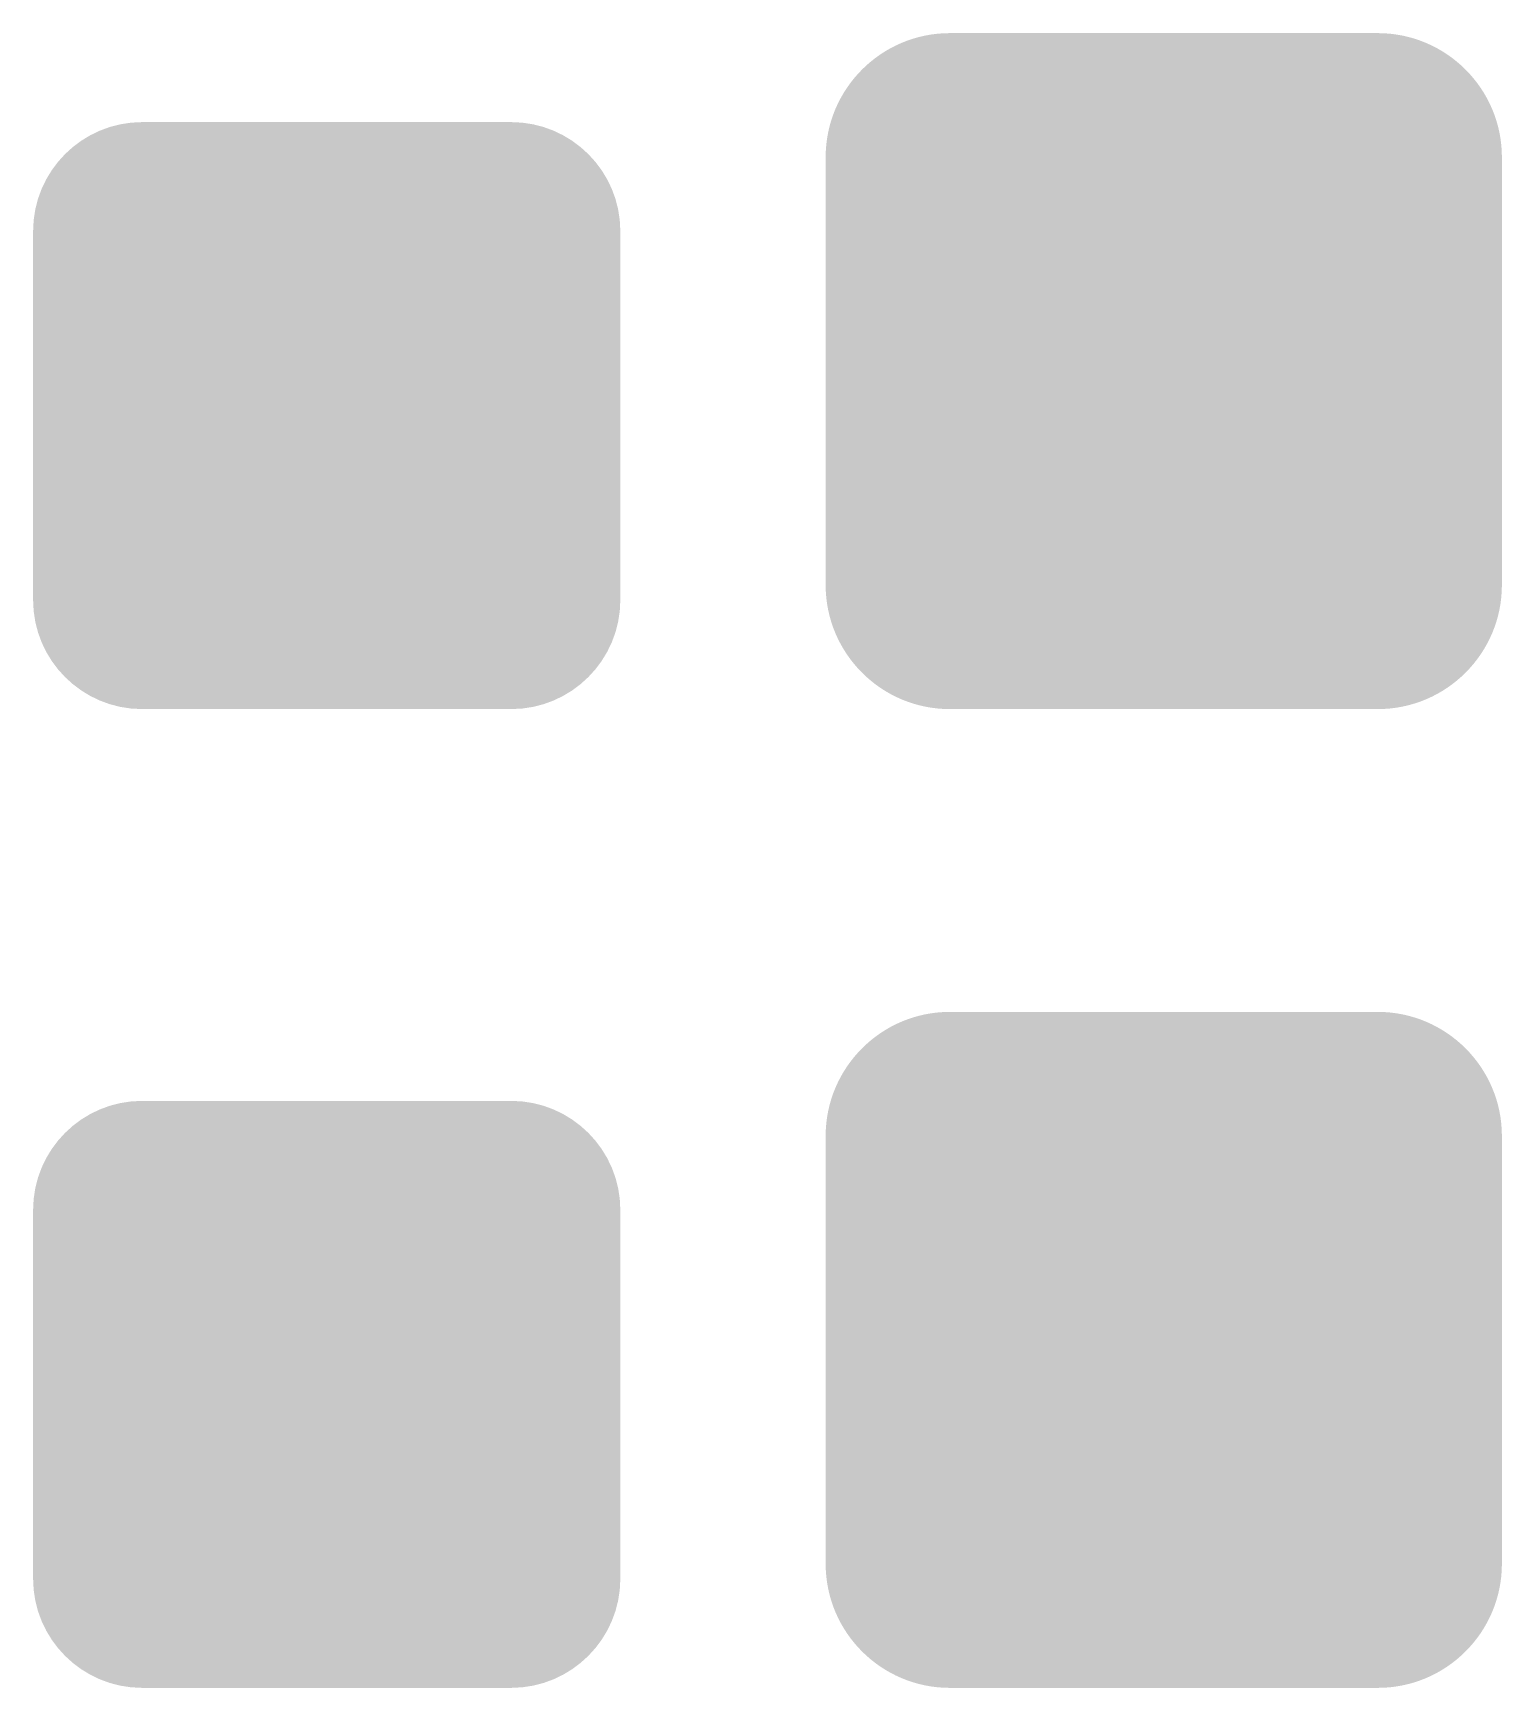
# Model space of a CAD drawing. Header units: millimetres. Extents: x 5277 to 6029, y 2052 to 2709.
# Drawn here: x 5277 to 5293.5, y 2337.63 to 2356.23 of the extents above; entities that cross this region are included whole.
import ezdxf

# ---------------------------------------------------------------- set-up
doc = ezdxf.new("R2010")
doc.units = ezdxf.units.MM
doc.layers.add('Education', color=7, linetype='CONTINUOUS', true_color=0x000000)

# ---------------------------------------------------------------- blocks, each defined once
blk = doc.blocks.new('602010115_сущ_мз')
at = {"layer": 'Education', "linetype": 'Continuous'}
h = blk.add_hatch(color=256, dxfattribs=at)
edge = h.paths.add_edge_path()
edge.add_spline(control_points=[(0, 0), (0, 0.675), (0.55, 1.225), (1.225, 1.225)], knot_values=[-1, -1, -1, -1, 0, 0, 0, 0], degree=3, periodic=0)
edge.add_line((1.225, 1.225), (5.372, 1.225))
edge.add_spline(control_points=[(5.372, 1.225), (6.047, 1.225), (6.598, 0.675), (6.598, 0)], knot_values=[-1, -1, -1, -1, 0, 0, 0, 0], degree=3, periodic=0)
edge.add_line((6.598, 0), (6.598, -4.147))
edge.add_spline(control_points=[(6.598, -4.147), (6.598, -4.822), (6.047, -5.372), (5.372, -5.372)], knot_values=[-1, -1, -1, -1, 0, 0, 0, 0], degree=3, periodic=0)
edge.add_line((5.372, -5.372), (1.225, -5.372))
edge.add_spline(control_points=[(1.225, -5.372), (0.55, -5.372), (0, -4.822), (0, -4.147)], knot_values=[-1, -1, -1, -1, 0, 0, 0, 0], degree=3, periodic=0)
edge.add_line((0, -4.147), (0, 0))
edge = h.paths.add_edge_path(flags=16)
edge.add_spline(control_points=[(0.313, -4.147), (0.313, -4.652), (0.72, -5.059), (1.225, -5.059)], knot_values=[-1, -1, -1, -1, 0, 0, 0, 0], degree=3, periodic=0)
edge.add_line((1.225, -5.059), (5.372, -5.059))
edge.add_spline(control_points=[(5.372, -5.059), (5.878, -5.059), (6.285, -4.652), (6.285, -4.147)], knot_values=[-1, -1, -1, -1, 0, 0, 0, 0], degree=3, periodic=0)
edge.add_line((6.285, -4.147), (6.285, 0))
edge.add_spline(control_points=[(6.285, 0), (6.285, 0.505), (5.878, 0.912), (5.372, 0.912)], knot_values=[-1, -1, -1, -1, 0, 0, 0, 0], degree=3, periodic=0)
edge.add_line((5.372, 0.912), (1.225, 0.912))
edge.add_spline(control_points=[(1.225, 0.912), (0.72, 0.912), (0.313, 0.505), (0.313, 0)], knot_values=[-1, -1, -1, -1, 0, 0, 0, 0], degree=3, periodic=0)
edge.add_line((0.313, 0), (0.313, -4.147))
at = {"layer": 'Education', "linetype": 'Continuous', "true_color": 0xffffff}
h = blk.add_hatch(color=7, dxfattribs=at)
edge = h.paths.add_edge_path()
edge.add_line((0.313, 0), (0.313, -4.147))
edge.add_spline(control_points=[(0.313, -4.147), (0.313, -4.652), (0.72, -5.059), (1.225, -5.059)], knot_values=[-1, -1, -1, -1, 0, 0, 0, 0], degree=3, periodic=0)
edge.add_line((1.225, -5.059), (5.372, -5.059))
edge.add_spline(control_points=[(5.372, -5.059), (5.878, -5.059), (6.285, -4.652), (6.285, -4.147)], knot_values=[-1, -1, -1, -1, 0, 0, 0, 0], degree=3, periodic=0)
edge.add_line((6.285, -4.147), (6.285, 0))
edge.add_spline(control_points=[(6.285, 0), (6.285, 0.505), (5.878, 0.912), (5.372, 0.912)], knot_values=[-1, -1, -1, -1, 0, 0, 0, 0], degree=3, periodic=0)
edge.add_line((5.372, 0.912), (1.225, 0.912))
edge.add_spline(control_points=[(1.225, 0.912), (0.72, 0.912), (0.313, 0.505), (0.313, 0)], knot_values=[-1, -1, -1, -1, 0, 0, 0, 0], degree=3, periodic=0)
at = {"layer": 'Education', "linetype": 'Continuous'}
h = blk.add_hatch(color=256, dxfattribs=at)
h.paths.add_polyline_path([(1.051, -1.734), (1.051, -1.687), (1.085, -1.608), (1.119, -1.576), (1.152, -1.544), (1.233, -1.512), (1.28, -1.512), (1.327, -1.512), (1.407, -1.544), (1.439, -1.576), (1.471, -1.608), (1.503, -1.687), (1.503, -1.734), (1.503, -3.148), (5.097, -3.148), (5.097, -2.333), (5.097, -2.286), (5.129, -2.207), (5.161, -2.175), (5.193, -2.143), (5.273, -2.111), (5.32, -2.111), (5.367, -2.111), (5.448, -2.143), (5.481, -2.175), (5.515, -2.207), (5.549, -2.286), (5.549, -2.333), (5.549, -4.326), (5.097, -4.326), (5.097, -3.693), (1.503, -3.693), (1.503, -4.326), (1.051, -4.326)])
h.paths.add_polyline_path([(3.266, 0.104), (3.273, 0.104), (3.28, 0.104), (3.287, 0.104), (3.297, 0.104), (3.3, 0.104), (3.334, 0.104), (5.899, -0.475), (5.949, -0.485), (6, -0.546), (6, -0.596), (6, -0.6), (5.998, -0.608), (5.996, -0.613), (5.995, -0.618), (5.993, -0.627), (5.993, -0.63), (5.966, -0.744), (5.956, -0.792), (5.888, -0.839), (5.831, -0.839), (5.828, -0.839), (5.819, -0.839), (5.814, -0.839), (5.809, -0.839), (5.804, -0.839), (3.3, -0.273), (0.796, -0.839), (0.791, -0.839), (0.786, -0.839), (0.781, -0.839), (0.772, -0.839), (0.769, -0.839), (0.712, -0.839), (0.644, -0.792), (0.634, -0.744), (0.607, -0.63), (0.607, -0.627), (0.605, -0.618), (0.604, -0.613), (0.602, -0.608), (0.6, -0.6), (0.6, -0.596), (0.6, -0.546), (0.651, -0.485), (0.701, -0.475)])
h.paths.add_polyline_path([(2.923, -2.124), (3.239, -2.124), (4.667, -2.124), (4.731, -2.124), (4.842, -2.17), (4.889, -2.215), (4.936, -2.261), (4.983, -2.374), (4.983, -2.441), (4.983, -3.067), (2.923, -3.067)])
h.paths.add_polyline_path([(2.479, -2.252), (2.479, -2.215), (2.507, -2.151), (2.536, -2.124), (2.565, -2.098), (2.63, -2.071), (2.667, -2.071), (2.704, -2.071), (2.768, -2.098), (2.795, -2.124), (2.822, -2.151), (2.849, -2.215), (2.849, -2.252), (2.849, -2.865), (2.849, -2.902), (2.822, -2.968), (2.795, -2.996), (2.768, -3.025), (2.704, -3.054), (2.667, -3.054), (1.758, -3.054), (1.721, -3.054), (1.657, -3.025), (1.63, -2.996), (1.604, -2.968), (1.577, -2.902), (1.577, -2.865), (1.577, -2.828), (1.604, -2.764), (1.63, -2.737), (1.657, -2.71), (1.721, -2.683), (1.758, -2.683), (2.479, -2.683)])
h.paths.add_polyline_path([(1.597, -2.219), (1.597, -2.131), (1.657, -1.983), (1.718, -1.923), (1.779, -1.862), (1.923, -1.801), (2.007, -1.801), (2.092, -1.801), (2.236, -1.862), (2.297, -1.923), (2.358, -1.983), (2.418, -2.131), (2.418, -2.219), (2.418, -2.303), (2.359, -2.448), (2.3, -2.508), (2.241, -2.569), (2.095, -2.629), (2.007, -2.629), (1.92, -2.629), (1.773, -2.569), (1.715, -2.508), (1.656, -2.448), (1.597, -2.303)])
blk = doc.blocks.new('602010115_сущ_рз')
at = {"layer": 'Education', "linetype": 'Continuous'}
h = blk.add_hatch(color=256, dxfattribs=at)
edge = h.paths.add_edge_path()
edge.add_spline(control_points=[(-0.095, -0.169), (-0.095, 0.599), (0.531, 1.225), (1.3, 1.225)], knot_values=[-1, -1, -1, -1, 0, 0, 0, 0], degree=3, periodic=0)
edge.add_line((1.3, 1.225), (6.108, 1.225))
edge.add_spline(control_points=[(6.108, 1.225), (6.877, 1.225), (7.503, 0.599), (7.503, -0.169)], knot_values=[-1, -1, -1, -1, 0, 0, 0, 0], degree=3, periodic=0)
edge.add_line((7.503, -0.169), (7.503, -4.978))
edge.add_spline(control_points=[(7.503, -4.978), (7.503, -5.747), (6.877, -6.372), (6.108, -6.372)], knot_values=[-1, -1, -1, -1, 0, 0, 0, 0], degree=3, periodic=0)
edge.add_line((6.108, -6.372), (1.3, -6.372))
edge.add_spline(control_points=[(1.3, -6.372), (0.531, -6.372), (-0.095, -5.747), (-0.095, -4.978)], knot_values=[-1, -1, -1, -1, 0, 0, 0, 0], degree=3, periodic=0)
edge.add_line((-0.095, -4.978), (-0.095, -0.169))
edge = h.paths.add_edge_path(flags=16)
edge.add_spline(control_points=[(0.218, -4.978), (0.218, -5.577), (0.701, -6.059), (1.3, -6.059)], knot_values=[-1, -1, -1, -1, 0, 0, 0, 0], degree=3, periodic=0)
edge.add_line((1.3, -6.059), (6.108, -6.059))
edge.add_spline(control_points=[(6.108, -6.059), (6.707, -6.059), (7.19, -5.577), (7.19, -4.978)], knot_values=[-1, -1, -1, -1, 0, 0, 0, 0], degree=3, periodic=0)
edge.add_line((7.19, -4.978), (7.19, -0.169))
edge.add_spline(control_points=[(7.19, -0.169), (7.19, 0.43), (6.707, 0.912), (6.108, 0.912)], knot_values=[-1, -1, -1, -1, 0, 0, 0, 0], degree=3, periodic=0)
edge.add_line((6.108, 0.912), (1.3, 0.912))
edge.add_spline(control_points=[(1.3, 0.912), (0.701, 0.912), (0.218, 0.43), (0.218, -0.169)], knot_values=[-1, -1, -1, -1, 0, 0, 0, 0], degree=3, periodic=0)
edge.add_line((0.218, -0.169), (0.218, -4.978))
at = {"layer": 'Education', "linetype": 'Continuous', "true_color": 0xffffff}
h = blk.add_hatch(color=7, dxfattribs=at)
edge = h.paths.add_edge_path()
edge.add_spline(control_points=[(0.218, -4.978), (0.218, -5.577), (0.701, -6.059), (1.3, -6.059)], knot_values=[-1, -1, -1, -1, 0, 0, 0, 0], degree=3, periodic=0)
edge.add_line((1.3, -6.059), (6.108, -6.059))
edge.add_spline(control_points=[(6.108, -6.059), (6.707, -6.059), (7.19, -5.577), (7.19, -4.978)], knot_values=[-1, -1, -1, -1, 0, 0, 0, 0], degree=3, periodic=0)
edge.add_line((7.19, -4.978), (7.19, -0.169))
edge.add_spline(control_points=[(7.19, -0.169), (7.19, 0.43), (6.707, 0.912), (6.108, 0.912)], knot_values=[-1, -1, -1, -1, 0, 0, 0, 0], degree=3, periodic=0)
edge.add_line((6.108, 0.912), (1.3, 0.912))
edge.add_spline(control_points=[(1.3, 0.912), (0.701, 0.912), (0.218, 0.43), (0.218, -0.169)], knot_values=[-1, -1, -1, -1, 0, 0, 0, 0], degree=3, periodic=0)
edge.add_line((0.218, -0.169), (0.218, -4.978))
at = {"layer": 'Education', "linetype": 'Continuous'}
h = blk.add_hatch(color=256, dxfattribs=at)
edge = h.paths.add_edge_path()
edge.add_line((0.426, -0.513), (0.426, -4.634))
edge.add_spline(control_points=[(0.426, -4.634), (0.426, -5.305), (0.973, -5.852), (1.644, -5.852)], knot_values=[0, 0, 0, 0, 1, 1, 1, 1], degree=3, periodic=0)
edge.add_line((1.644, -5.852), (5.765, -5.852))
edge.add_spline(control_points=[(5.765, -5.852), (6.435, -5.852), (6.983, -5.305), (6.983, -4.634)], knot_values=[0, 0, 0, 0, 1, 1, 1, 1], degree=3, periodic=0)
edge.add_line((6.983, -4.634), (6.983, -0.513))
edge.add_spline(control_points=[(6.983, -0.513), (6.983, 0.158), (6.435, 0.705), (5.765, 0.705)], knot_values=[0, 0, 0, 0, 1, 1, 1, 1], degree=3, periodic=0)
edge.add_line((5.765, 0.705), (1.644, 0.705))
edge.add_spline(control_points=[(1.644, 0.705), (0.973, 0.705), (0.426, 0.158), (0.426, -0.513)], knot_values=[0, 0, 0, 0, 1, 1, 1, 1], degree=3, periodic=0)
edge = h.paths.add_edge_path(flags=16)
edge.add_spline(control_points=[(0.737, -4.634), (0.737, -5.136), (1.142, -5.541), (1.644, -5.541)], knot_values=[-1, -1, -1, -1, 0, 0, 0, 0], degree=3, periodic=0)
edge.add_line((1.644, -5.541), (5.765, -5.541))
edge.add_spline(control_points=[(5.765, -5.541), (6.267, -5.541), (6.671, -5.136), (6.671, -4.634)], knot_values=[-1, -1, -1, -1, 0, 0, 0, 0], degree=3, periodic=0)
edge.add_line((6.671, -4.634), (6.671, -0.513))
edge.add_spline(control_points=[(6.671, -0.513), (6.671, -0.011), (6.267, 0.394), (5.765, 0.394)], knot_values=[-1, -1, -1, -1, 0, 0, 0, 0], degree=3, periodic=0)
edge.add_line((5.765, 0.394), (1.644, 0.394))
edge.add_spline(control_points=[(1.644, 0.394), (1.142, 0.394), (0.737, -0.011), (0.737, -0.513)], knot_values=[-1, -1, -1, -1, 0, 0, 0, 0], degree=3, periodic=0)
edge.add_line((0.737, -0.513), (0.737, -4.634))
h = blk.add_hatch(color=256, dxfattribs=at)
h.paths.add_polyline_path([(1.438, -2.247), (1.438, -2.2), (1.472, -2.121), (1.505, -2.089), (1.539, -2.057), (1.62, -2.025), (1.667, -2.025), (1.714, -2.025), (1.793, -2.057), (1.825, -2.089), (1.857, -2.121), (1.889, -2.2), (1.889, -2.247), (1.889, -3.661), (5.484, -3.661), (5.484, -2.846), (5.484, -2.799), (5.516, -2.72), (5.548, -2.688), (5.58, -2.656), (5.659, -2.624), (5.706, -2.624), (5.753, -2.624), (5.834, -2.656), (5.868, -2.688), (5.901, -2.72), (5.935, -2.799), (5.935, -2.846), (5.935, -4.839), (5.484, -4.839), (5.484, -4.206), (1.889, -4.206), (1.889, -4.839), (1.438, -4.839)])
h.paths.add_polyline_path([(3.653, -0.409), (3.66, -0.409), (3.666, -0.409), (3.673, -0.409), (3.683, -0.409), (3.687, -0.409), (3.72, -0.409), (6.285, -0.988), (6.336, -0.998), (6.386, -1.059), (6.386, -1.109), (6.386, -1.113), (6.385, -1.121), (6.383, -1.126), (6.381, -1.131), (6.379, -1.14), (6.379, -1.143), (6.353, -1.257), (6.342, -1.305), (6.275, -1.352), (6.218, -1.352), (6.215, -1.352), (6.206, -1.352), (6.201, -1.352), (6.196, -1.352), (6.191, -1.352), (3.687, -0.786), (1.182, -1.352), (1.177, -1.352), (1.172, -1.352), (1.167, -1.352), (1.159, -1.352), (1.155, -1.352), (1.098, -1.352), (1.031, -1.305), (1.021, -1.257), (0.994, -1.143), (0.994, -1.14), (0.992, -1.131), (0.99, -1.126), (0.989, -1.121), (0.987, -1.113), (0.987, -1.109), (0.987, -1.059), (1.038, -0.998), (1.088, -0.988)])
h.paths.add_polyline_path([(3.31, -2.637), (3.626, -2.637), (5.053, -2.637), (5.117, -2.637), (5.228, -2.683), (5.275, -2.728), (5.323, -2.774), (5.37, -2.887), (5.37, -2.954), (5.37, -3.58), (3.31, -3.58)])
h.paths.add_polyline_path([(2.865, -2.765), (2.865, -2.728), (2.894, -2.664), (2.923, -2.637), (2.951, -2.611), (3.017, -2.584), (3.054, -2.584), (3.091, -2.584), (3.155, -2.611), (3.182, -2.637), (3.209, -2.664), (3.236, -2.728), (3.236, -2.765), (3.236, -3.378), (3.236, -3.415), (3.209, -3.481), (3.182, -3.509), (3.155, -3.538), (3.091, -3.566), (3.054, -3.566), (2.145, -3.566), (2.108, -3.566), (2.044, -3.538), (2.017, -3.509), (1.99, -3.481), (1.963, -3.415), (1.963, -3.378), (1.963, -3.341), (1.99, -3.277), (2.017, -3.25), (2.044, -3.223), (2.108, -3.196), (2.145, -3.196), (2.865, -3.196)])
h.paths.add_polyline_path([(1.983, -2.732), (1.983, -2.644), (2.044, -2.496), (2.105, -2.435), (2.165, -2.375), (2.31, -2.314), (2.394, -2.314), (2.478, -2.314), (2.623, -2.375), (2.684, -2.435), (2.744, -2.496), (2.805, -2.644), (2.805, -2.732), (2.805, -2.816), (2.746, -2.961), (2.687, -3.021), (2.628, -3.082), (2.482, -3.142), (2.394, -3.142), (2.307, -3.142), (2.16, -3.082), (2.101, -3.021), (2.042, -2.961), (1.983, -2.816)])
blk = doc.blocks.new('602010115_план_мз')
at = {"layer": 'Education', "linetype": 'Continuous'}
h = blk.add_hatch(color=256, dxfattribs=at)
edge = h.paths.add_edge_path()
edge.add_spline(control_points=[(0, 0), (0, 0.675), (0.55, 1.225), (1.225, 1.225)], knot_values=[-1, -1, -1, -1, 0, 0, 0, 0], degree=3, periodic=0)
edge.add_line((1.225, 1.225), (5.372, 1.225))
edge.add_spline(control_points=[(5.372, 1.225), (6.047, 1.225), (6.598, 0.675), (6.598, 0)], knot_values=[-1, -1, -1, -1, 0, 0, 0, 0], degree=3, periodic=0)
edge.add_line((6.598, 0), (6.598, -4.147))
edge.add_spline(control_points=[(6.598, -4.147), (6.598, -4.822), (6.047, -5.372), (5.372, -5.372)], knot_values=[-1, -1, -1, -1, 0, 0, 0, 0], degree=3, periodic=0)
edge.add_line((5.372, -5.372), (1.225, -5.372))
edge.add_spline(control_points=[(1.225, -5.372), (0.55, -5.372), (0, -4.822), (0, -4.147)], knot_values=[-1, -1, -1, -1, 0, 0, 0, 0], degree=3, periodic=0)
edge.add_line((0, -4.147), (0, 0))
edge = h.paths.add_edge_path(flags=16)
edge.add_spline(control_points=[(0.313, -4.147), (0.313, -4.652), (0.72, -5.059), (1.225, -5.059)], knot_values=[-1, -1, -1, -1, 0, 0, 0, 0], degree=3, periodic=0)
edge.add_line((1.225, -5.059), (5.372, -5.059))
edge.add_spline(control_points=[(5.372, -5.059), (5.878, -5.059), (6.285, -4.652), (6.285, -4.147)], knot_values=[-1, -1, -1, -1, 0, 0, 0, 0], degree=3, periodic=0)
edge.add_line((6.285, -4.147), (6.285, 0))
edge.add_spline(control_points=[(6.285, 0), (6.285, 0.505), (5.878, 0.912), (5.372, 0.912)], knot_values=[-1, -1, -1, -1, 0, 0, 0, 0], degree=3, periodic=0)
edge.add_line((5.372, 0.912), (1.225, 0.912))
edge.add_spline(control_points=[(1.225, 0.912), (0.72, 0.912), (0.313, 0.505), (0.313, 0)], knot_values=[-1, -1, -1, -1, 0, 0, 0, 0], degree=3, periodic=0)
edge.add_line((0.313, 0), (0.313, -4.147))
at = {"layer": 'Education', "linetype": 'Continuous', "true_color": 0xff0000}
h = blk.add_hatch(color=1, dxfattribs=at)
edge = h.paths.add_edge_path()
edge.add_line((0.313, 0), (0.313, -4.147))
edge.add_spline(control_points=[(0.313, -4.147), (0.313, -4.652), (0.72, -5.059), (1.225, -5.059)], knot_values=[-1, -1, -1, -1, 0, 0, 0, 0], degree=3, periodic=0)
edge.add_line((1.225, -5.059), (5.372, -5.059))
edge.add_spline(control_points=[(5.372, -5.059), (5.878, -5.059), (6.285, -4.652), (6.285, -4.147)], knot_values=[-1, -1, -1, -1, 0, 0, 0, 0], degree=3, periodic=0)
edge.add_line((6.285, -4.147), (6.285, 0))
edge.add_spline(control_points=[(6.285, 0), (6.285, 0.505), (5.878, 0.912), (5.372, 0.912)], knot_values=[-1, -1, -1, -1, 0, 0, 0, 0], degree=3, periodic=0)
edge.add_line((5.372, 0.912), (1.225, 0.912))
edge.add_spline(control_points=[(1.225, 0.912), (0.72, 0.912), (0.313, 0.505), (0.313, 0)], knot_values=[-1, -1, -1, -1, 0, 0, 0, 0], degree=3, periodic=0)
at = {"layer": 'Education', "linetype": 'Continuous'}
h = blk.add_hatch(color=256, dxfattribs=at)
h.paths.add_polyline_path([(1.051, -1.734), (1.051, -1.687), (1.085, -1.608), (1.119, -1.576), (1.152, -1.544), (1.233, -1.512), (1.28, -1.512), (1.327, -1.512), (1.407, -1.544), (1.439, -1.576), (1.471, -1.608), (1.503, -1.687), (1.503, -1.734), (1.503, -3.148), (5.097, -3.148), (5.097, -2.333), (5.097, -2.286), (5.129, -2.207), (5.161, -2.175), (5.193, -2.143), (5.273, -2.111), (5.32, -2.111), (5.367, -2.111), (5.448, -2.143), (5.481, -2.175), (5.515, -2.207), (5.549, -2.286), (5.549, -2.333), (5.549, -4.326), (5.097, -4.326), (5.097, -3.693), (1.503, -3.693), (1.503, -4.326), (1.051, -4.326)])
h.paths.add_polyline_path([(3.266, 0.104), (3.273, 0.104), (3.28, 0.104), (3.287, 0.104), (3.297, 0.104), (3.3, 0.104), (3.334, 0.104), (5.899, -0.475), (5.949, -0.485), (6, -0.546), (6, -0.596), (6, -0.6), (5.998, -0.608), (5.996, -0.613), (5.995, -0.618), (5.993, -0.627), (5.993, -0.63), (5.966, -0.744), (5.956, -0.792), (5.888, -0.839), (5.831, -0.839), (5.828, -0.839), (5.819, -0.839), (5.814, -0.839), (5.809, -0.839), (5.804, -0.839), (3.3, -0.273), (0.796, -0.839), (0.791, -0.839), (0.786, -0.839), (0.781, -0.839), (0.772, -0.839), (0.769, -0.839), (0.712, -0.839), (0.644, -0.792), (0.634, -0.744), (0.607, -0.63), (0.607, -0.627), (0.605, -0.618), (0.604, -0.613), (0.602, -0.608), (0.6, -0.6), (0.6, -0.596), (0.6, -0.546), (0.651, -0.485), (0.701, -0.475)])
h.paths.add_polyline_path([(2.923, -2.124), (3.239, -2.124), (4.667, -2.124), (4.731, -2.124), (4.842, -2.17), (4.889, -2.215), (4.936, -2.261), (4.983, -2.374), (4.983, -2.441), (4.983, -3.067), (2.923, -3.067)])
h.paths.add_polyline_path([(2.479, -2.252), (2.479, -2.215), (2.507, -2.151), (2.536, -2.124), (2.565, -2.098), (2.63, -2.071), (2.667, -2.071), (2.704, -2.071), (2.768, -2.098), (2.795, -2.124), (2.822, -2.151), (2.849, -2.215), (2.849, -2.252), (2.849, -2.865), (2.849, -2.902), (2.822, -2.968), (2.795, -2.996), (2.768, -3.025), (2.704, -3.054), (2.667, -3.054), (1.758, -3.054), (1.721, -3.054), (1.657, -3.025), (1.63, -2.996), (1.604, -2.968), (1.577, -2.902), (1.577, -2.865), (1.577, -2.828), (1.604, -2.764), (1.63, -2.737), (1.657, -2.71), (1.721, -2.683), (1.758, -2.683), (2.479, -2.683)])
h.paths.add_polyline_path([(1.597, -2.219), (1.597, -2.131), (1.657, -1.983), (1.718, -1.923), (1.779, -1.862), (1.923, -1.801), (2.007, -1.801), (2.092, -1.801), (2.236, -1.862), (2.297, -1.923), (2.358, -1.983), (2.418, -2.131), (2.418, -2.219), (2.418, -2.303), (2.359, -2.448), (2.3, -2.508), (2.241, -2.569), (2.095, -2.629), (2.007, -2.629), (1.92, -2.629), (1.773, -2.569), (1.715, -2.508), (1.656, -2.448), (1.597, -2.303)])
blk = doc.blocks.new('602010115_план_рз')
at = {"layer": 'Education', "linetype": 'Continuous'}
h = blk.add_hatch(color=256, dxfattribs=at)
edge = h.paths.add_edge_path()
edge.add_spline(control_points=[(-0.095, -0.169), (-0.095, 0.599), (0.531, 1.225), (1.3, 1.225)], knot_values=[-1, -1, -1, -1, 0, 0, 0, 0], degree=3, periodic=0)
edge.add_line((1.3, 1.225), (6.108, 1.225))
edge.add_spline(control_points=[(6.108, 1.225), (6.877, 1.225), (7.503, 0.599), (7.503, -0.169)], knot_values=[-1, -1, -1, -1, 0, 0, 0, 0], degree=3, periodic=0)
edge.add_line((7.503, -0.169), (7.503, -4.978))
edge.add_spline(control_points=[(7.503, -4.978), (7.503, -5.747), (6.877, -6.372), (6.108, -6.372)], knot_values=[-1, -1, -1, -1, 0, 0, 0, 0], degree=3, periodic=0)
edge.add_line((6.108, -6.372), (1.3, -6.372))
edge.add_spline(control_points=[(1.3, -6.372), (0.531, -6.372), (-0.095, -5.747), (-0.095, -4.978)], knot_values=[-1, -1, -1, -1, 0, 0, 0, 0], degree=3, periodic=0)
edge.add_line((-0.095, -4.978), (-0.095, -0.169))
edge = h.paths.add_edge_path(flags=16)
edge.add_spline(control_points=[(0.218, -4.978), (0.218, -5.577), (0.701, -6.059), (1.3, -6.059)], knot_values=[-1, -1, -1, -1, 0, 0, 0, 0], degree=3, periodic=0)
edge.add_line((1.3, -6.059), (6.108, -6.059))
edge.add_spline(control_points=[(6.108, -6.059), (6.707, -6.059), (7.19, -5.577), (7.19, -4.978)], knot_values=[-1, -1, -1, -1, 0, 0, 0, 0], degree=3, periodic=0)
edge.add_line((7.19, -4.978), (7.19, -0.169))
edge.add_spline(control_points=[(7.19, -0.169), (7.19, 0.43), (6.707, 0.912), (6.108, 0.912)], knot_values=[-1, -1, -1, -1, 0, 0, 0, 0], degree=3, periodic=0)
edge.add_line((6.108, 0.912), (1.3, 0.912))
edge.add_spline(control_points=[(1.3, 0.912), (0.701, 0.912), (0.218, 0.43), (0.218, -0.169)], knot_values=[-1, -1, -1, -1, 0, 0, 0, 0], degree=3, periodic=0)
edge.add_line((0.218, -0.169), (0.218, -4.978))
at = {"layer": 'Education', "linetype": 'Continuous', "true_color": 0xff0000}
h = blk.add_hatch(color=1, dxfattribs=at)
edge = h.paths.add_edge_path()
edge.add_spline(control_points=[(0.218, -4.978), (0.218, -5.577), (0.701, -6.059), (1.3, -6.059)], knot_values=[-1, -1, -1, -1, 0, 0, 0, 0], degree=3, periodic=0)
edge.add_line((1.3, -6.059), (6.108, -6.059))
edge.add_spline(control_points=[(6.108, -6.059), (6.707, -6.059), (7.19, -5.577), (7.19, -4.978)], knot_values=[-1, -1, -1, -1, 0, 0, 0, 0], degree=3, periodic=0)
edge.add_line((7.19, -4.978), (7.19, -0.169))
edge.add_spline(control_points=[(7.19, -0.169), (7.19, 0.43), (6.707, 0.912), (6.108, 0.912)], knot_values=[-1, -1, -1, -1, 0, 0, 0, 0], degree=3, periodic=0)
edge.add_line((6.108, 0.912), (1.3, 0.912))
edge.add_spline(control_points=[(1.3, 0.912), (0.701, 0.912), (0.218, 0.43), (0.218, -0.169)], knot_values=[-1, -1, -1, -1, 0, 0, 0, 0], degree=3, periodic=0)
edge.add_line((0.218, -0.169), (0.218, -4.978))
at = {"layer": 'Education', "linetype": 'Continuous'}
h = blk.add_hatch(color=256, dxfattribs=at)
edge = h.paths.add_edge_path()
edge.add_line((0.426, -0.513), (0.426, -4.634))
edge.add_spline(control_points=[(0.426, -4.634), (0.426, -5.305), (0.973, -5.852), (1.644, -5.852)], knot_values=[0, 0, 0, 0, 1, 1, 1, 1], degree=3, periodic=0)
edge.add_line((1.644, -5.852), (5.765, -5.852))
edge.add_spline(control_points=[(5.765, -5.852), (6.435, -5.852), (6.983, -5.305), (6.983, -4.634)], knot_values=[0, 0, 0, 0, 1, 1, 1, 1], degree=3, periodic=0)
edge.add_line((6.983, -4.634), (6.983, -0.513))
edge.add_spline(control_points=[(6.983, -0.513), (6.983, 0.158), (6.435, 0.705), (5.765, 0.705)], knot_values=[0, 0, 0, 0, 1, 1, 1, 1], degree=3, periodic=0)
edge.add_line((5.765, 0.705), (1.644, 0.705))
edge.add_spline(control_points=[(1.644, 0.705), (0.973, 0.705), (0.426, 0.158), (0.426, -0.513)], knot_values=[0, 0, 0, 0, 1, 1, 1, 1], degree=3, periodic=0)
edge = h.paths.add_edge_path(flags=16)
edge.add_spline(control_points=[(0.737, -4.634), (0.737, -5.136), (1.142, -5.541), (1.644, -5.541)], knot_values=[-1, -1, -1, -1, 0, 0, 0, 0], degree=3, periodic=0)
edge.add_line((1.644, -5.541), (5.765, -5.541))
edge.add_spline(control_points=[(5.765, -5.541), (6.267, -5.541), (6.671, -5.136), (6.671, -4.634)], knot_values=[-1, -1, -1, -1, 0, 0, 0, 0], degree=3, periodic=0)
edge.add_line((6.671, -4.634), (6.671, -0.513))
edge.add_spline(control_points=[(6.671, -0.513), (6.671, -0.011), (6.267, 0.394), (5.765, 0.394)], knot_values=[-1, -1, -1, -1, 0, 0, 0, 0], degree=3, periodic=0)
edge.add_line((5.765, 0.394), (1.644, 0.394))
edge.add_spline(control_points=[(1.644, 0.394), (1.142, 0.394), (0.737, -0.011), (0.737, -0.513)], knot_values=[-1, -1, -1, -1, 0, 0, 0, 0], degree=3, periodic=0)
edge.add_line((0.737, -0.513), (0.737, -4.634))
h = blk.add_hatch(color=256, dxfattribs=at)
h.paths.add_polyline_path([(1.438, -2.247), (1.438, -2.2), (1.472, -2.121), (1.505, -2.089), (1.539, -2.057), (1.62, -2.025), (1.667, -2.025), (1.714, -2.025), (1.793, -2.057), (1.825, -2.089), (1.857, -2.121), (1.889, -2.2), (1.889, -2.247), (1.889, -3.661), (5.484, -3.661), (5.484, -2.846), (5.484, -2.799), (5.516, -2.72), (5.548, -2.688), (5.58, -2.656), (5.659, -2.624), (5.706, -2.624), (5.753, -2.624), (5.834, -2.656), (5.868, -2.688), (5.901, -2.72), (5.935, -2.799), (5.935, -2.846), (5.935, -4.839), (5.484, -4.839), (5.484, -4.206), (1.889, -4.206), (1.889, -4.839), (1.438, -4.839)])
h.paths.add_polyline_path([(3.653, -0.409), (3.66, -0.409), (3.666, -0.409), (3.673, -0.409), (3.683, -0.409), (3.687, -0.409), (3.72, -0.409), (6.285, -0.988), (6.336, -0.998), (6.386, -1.059), (6.386, -1.109), (6.386, -1.113), (6.385, -1.121), (6.383, -1.126), (6.381, -1.131), (6.379, -1.14), (6.379, -1.143), (6.353, -1.257), (6.342, -1.305), (6.275, -1.352), (6.218, -1.352), (6.215, -1.352), (6.206, -1.352), (6.201, -1.352), (6.196, -1.352), (6.191, -1.352), (3.687, -0.786), (1.182, -1.352), (1.177, -1.352), (1.172, -1.352), (1.167, -1.352), (1.159, -1.352), (1.155, -1.352), (1.098, -1.352), (1.031, -1.305), (1.021, -1.257), (0.994, -1.143), (0.994, -1.14), (0.992, -1.131), (0.99, -1.126), (0.989, -1.121), (0.987, -1.113), (0.987, -1.109), (0.987, -1.059), (1.038, -0.998), (1.088, -0.988)])
h.paths.add_polyline_path([(3.31, -2.637), (3.626, -2.637), (5.053, -2.637), (5.117, -2.637), (5.228, -2.683), (5.275, -2.728), (5.323, -2.774), (5.37, -2.887), (5.37, -2.954), (5.37, -3.58), (3.31, -3.58)])
h.paths.add_polyline_path([(2.865, -2.765), (2.865, -2.728), (2.894, -2.664), (2.923, -2.637), (2.951, -2.611), (3.017, -2.584), (3.054, -2.584), (3.091, -2.584), (3.155, -2.611), (3.182, -2.637), (3.209, -2.664), (3.236, -2.728), (3.236, -2.765), (3.236, -3.378), (3.236, -3.415), (3.209, -3.481), (3.182, -3.509), (3.155, -3.538), (3.091, -3.566), (3.054, -3.566), (2.145, -3.566), (2.108, -3.566), (2.044, -3.538), (2.017, -3.509), (1.99, -3.481), (1.963, -3.415), (1.963, -3.378), (1.963, -3.341), (1.99, -3.277), (2.017, -3.25), (2.044, -3.223), (2.108, -3.196), (2.145, -3.196), (2.865, -3.196)])
h.paths.add_polyline_path([(1.983, -2.732), (1.983, -2.644), (2.044, -2.496), (2.105, -2.435), (2.165, -2.375), (2.31, -2.314), (2.394, -2.314), (2.478, -2.314), (2.623, -2.375), (2.684, -2.435), (2.744, -2.496), (2.805, -2.644), (2.805, -2.732), (2.805, -2.816), (2.746, -2.961), (2.687, -3.021), (2.628, -3.082), (2.482, -3.142), (2.394, -3.142), (2.307, -3.142), (2.16, -3.082), (2.101, -3.021), (2.042, -2.961), (1.983, -2.816)])

msp = doc.modelspace()

# ---------------------------------------------------------------- block references
at = {"layer": 'Education', "linetype": 'Continuous'}
for name, p in [('602010115_сущ_рз', (5286, 2355)), ('602010115_сущ_мз', (5277, 2354)), ('602010115_план_рз', (5286, 2344)), ('602010115_план_мз', (5277, 2343))]:
    msp.add_blockref(name, p, dxfattribs=at)

doc.saveas('drawing.dxf')
